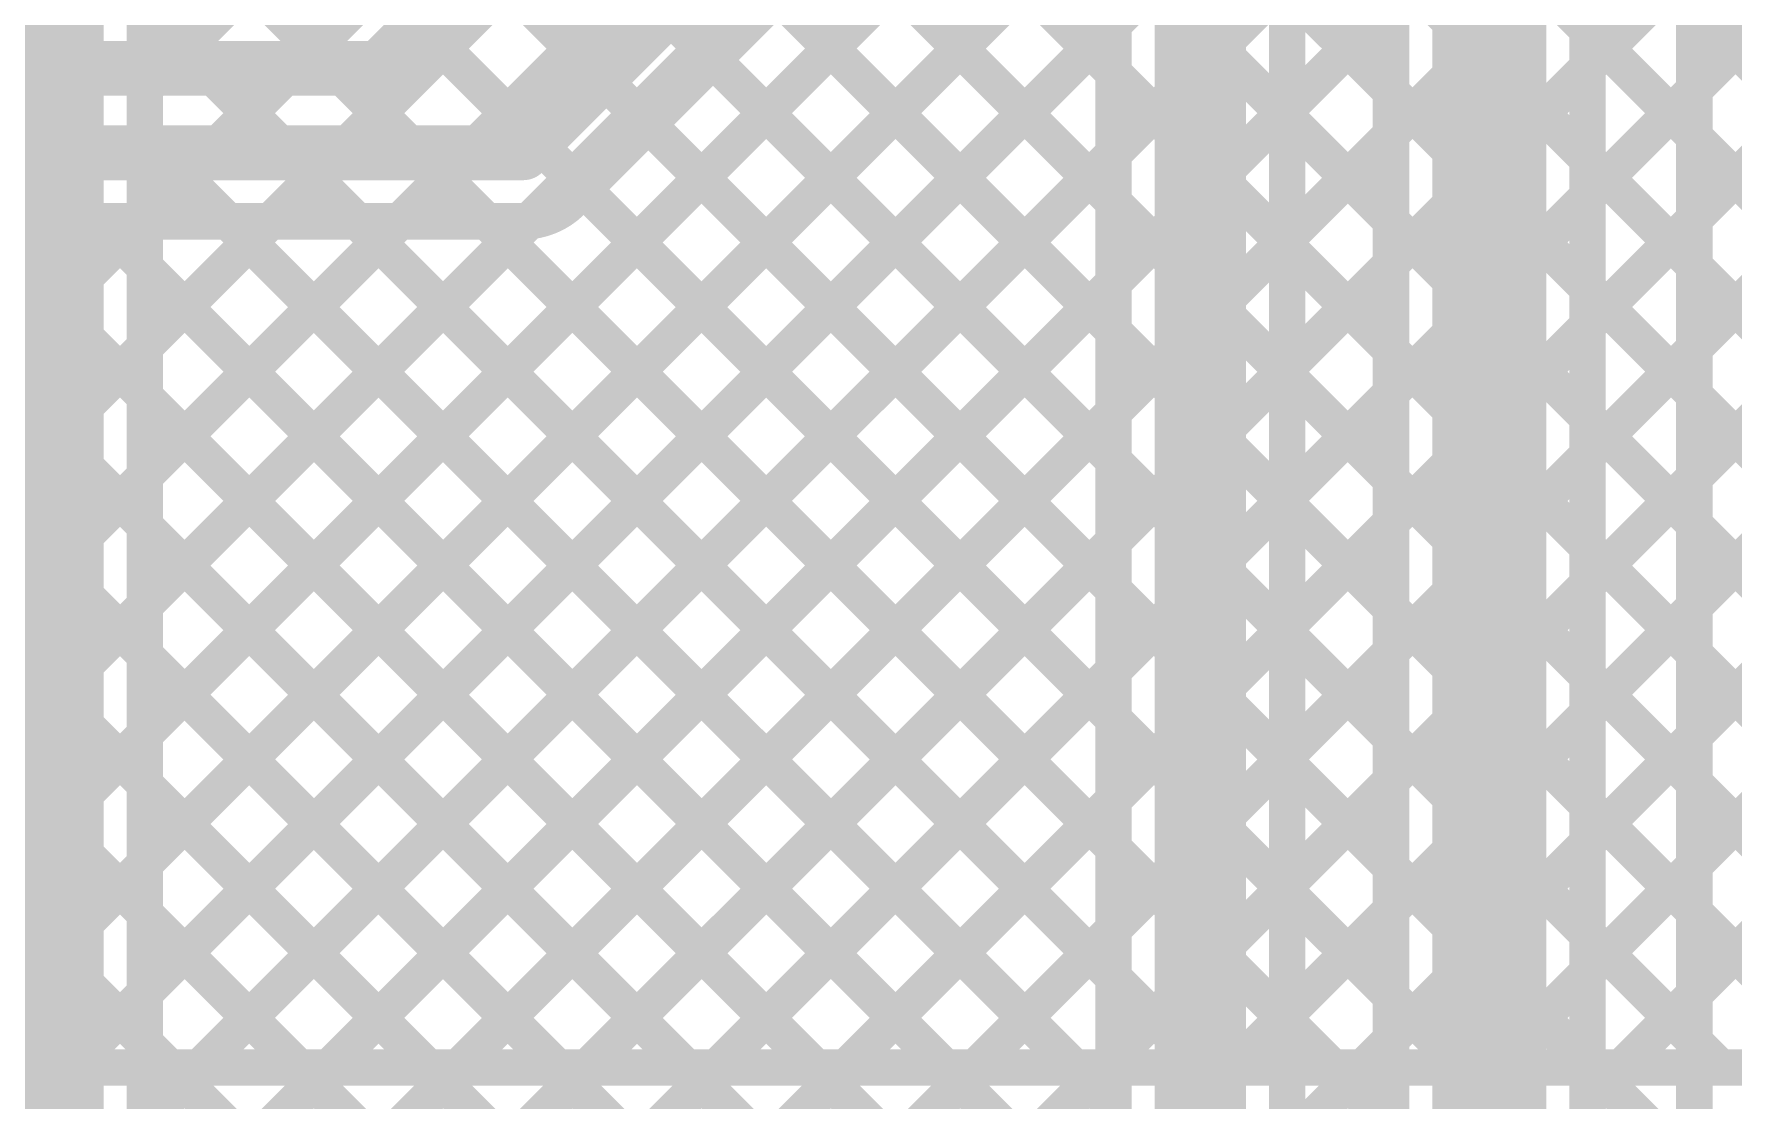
# Model space of a CAD drawing. Header units: millimetres. Extents: x -0.08 to 7.12, y -0.08 to 3.98.
# Drawn here: x 4.2771 to 4.649, y 2.4042 to 2.6375 of the extents above; entities that cross this region are included whole.
import ezdxf

# ---------------------------------------------------------------- set-up
doc = ezdxf.new("R2010")
doc.units = ezdxf.units.MM
doc.header["$MEASUREMENT"] = 0
doc.layers.add('BottomLayer', color=5, linetype='Continuous')
doc.layers.add('TopLayer', color=1, linetype='Continuous')

msp = doc.modelspace()

# ---------------------------------------------------------------- linework, layer by layer
at = {"layer": 'BottomLayer'}
for points, const_width in [([(4.22854, 2.41132), (4.82842, 3.0112)], 0.008), ([(4.25682, 2.41132), (4.8567, 3.0112)], 0.008), ([(4.28511, 2.41132), (4.88499, 3.0112)], 0.008), ([(4.31339, 2.41132), (4.91327, 3.0112)], 0.008), ([(4.34168, 2.41132), (4.94156, 3.0112)], 0.008), ([(4.36996, 2.41132), (4.96984, 3.0112)], 0.008), ([(4.39825, 2.41132), (4.99812, 3.0112)], 0.008), ([(4.42653, 2.41132), (5.02641, 3.0112)], 0.008), ([(4.45481, 2.41132), (5.05469, 3.0112)], 0.008), ([(4.4831, 2.41132), (5.08298, 3.0112)], 0.008), ([(4.51138, 2.41132), (5.11126, 3.0112)], 0.008), ([(4.53967, 2.41132), (5.13955, 3.0112)], 0.008), ([(4.56795, 2.41132), (5.16783, 3.0112)], 0.008), ([(4.59624, 2.41132), (5.19611, 3.0112)], 0.008), ([(4.62452, 2.41132), (5.2244, 3.0112)], 0.008), ([(4.65281, 2.41132), (5.25268, 3.0112)], 0.008), ([(4.35269, 2.63), (4.58439, 2.86171)], 0.012), ([(4.38419, 2.61151), (4.63439, 2.86171)], 0.012), ([(4.3948, 2.60091), (4.6348, 2.8409)], 0.008), ([(4.53886, 2.74497), (4.87251, 2.41132)], 0.008), ([(4.52472, 2.73082), (4.84423, 2.41132)], 0.008), ([(4.51058, 2.71668), (4.81594, 2.41132)], 0.008), ([(4.49644, 2.70254), (4.78766, 2.41132)], 0.008), ([(4.4823, 2.6884), (4.75937, 2.41132)], 0.008), ([(4.46815, 2.67426), (4.73109, 2.41132)], 0.008), ([(4.45401, 2.66011), (4.70281, 2.41132)], 0.008), ([(4.43987, 2.64597), (4.67452, 2.41132)], 0.008), ([(1.24754, 2.63), (4.35269, 2.63)], 0.012), ([(4.42573, 2.63183), (4.64624, 2.41132)], 0.008), ([(4.41158, 2.61769), (4.61795, 2.41132)], 0.008), ([(1.25451, 2.61151), (4.38419, 2.61151)], 0.012), ([(4.39744, 2.60354), (4.58967, 2.41132)], 0.008), ([(1.26072, 2.59651), (4.38419, 2.59651)], 0.008), ([(4.09335, 2.59651), (4.27854, 2.41132)], 0.008), ([(4.1154, 2.41132), (4.30059, 2.59651)], 0.008), ([(4.12164, 2.59651), (4.30683, 2.41132)], 0.008), ([(4.14369, 2.41132), (4.32887, 2.59651)], 0.008), ([(4.14992, 2.59651), (4.33511, 2.41132)], 0.008), ([(4.17197, 2.41132), (4.35716, 2.59651)], 0.008), ([(4.17821, 2.59651), (4.36339, 2.41132)], 0.008), ([(4.20026, 2.41132), (4.3855, 2.59656)], 0.008), ([(4.20649, 2.59651), (4.39168, 2.41132)], 0.008), ([(4.23478, 2.59651), (4.41996, 2.41132)], 0.008), ([(4.26306, 2.59651), (4.44825, 2.41132)], 0.008), ([(4.29134, 2.59651), (4.47653, 2.41132)], 0.008), ([(4.31963, 2.59651), (4.50482, 2.41132)], 0.008), ([(4.34791, 2.59651), (4.5331, 2.41132)], 0.008), ([(4.3762, 2.59651), (4.56138, 2.41132)], 0.008), ([(3.45956, 2.41132), (4.59563, 2.41132)], 0.008), ([(4.59563, 2.41132), (5.3313, 2.41132)], 0.008)]:
    msp.add_lwpolyline(points, dxfattribs=dict(at, const_width=const_width))
for points, const_width in [([(4.34969, 2.63, 1), (4.35569, 2.63, 1)], 0.006), ([(4.34969, 2.63, 1), (4.35569, 2.63, 1)], 0.006), ([(4.42373, 2.63183, 1), (4.42773, 2.63183, 1)], 0.004), ([(4.40958, 2.61769, 1), (4.41359, 2.61769, 1)], 0.004), ([(4.38119, 2.61151, 1), (4.38719, 2.61151, 1)], 0.006), ([(4.38119, 2.61151, 1), (4.38719, 2.61151, 1)], 0.006), ([(4.39544, 2.60354, 1), (4.39944, 2.60354, 1)], 0.004), ([(4.39279, 2.60089, 1), (4.39679, 2.60089, 1)], 0.004), ([(4.3928, 2.60091, 1), (4.3968, 2.60091, 1)], 0.004), ([(4.3928, 2.6009, 1), (4.3968, 2.6009, 1)], 0.004), ([(4.28934, 2.59651, 1), (4.29334, 2.59651, 1)], 0.004), ([(4.29859, 2.59651, 1), (4.30259, 2.59651, 1)], 0.004), ([(4.31763, 2.59651, 1), (4.32163, 2.59651, 1)], 0.004), ([(4.32687, 2.59651, 1), (4.33087, 2.59651, 1)], 0.004), ([(4.34591, 2.59651, 1), (4.34991, 2.59651, 1)], 0.004), ([(4.35516, 2.59651, 1), (4.35916, 2.59651, 1)], 0.004), ([(4.3742, 2.59651, 1), (4.3782, 2.59651, 1)], 0.004), ([(4.38219, 2.59651, 1), (4.38619, 2.59651, 1)], 0.004), ([(4.38219, 2.59651, 1), (4.38619, 2.59651, 1)], 0.004), ([(4.38219, 2.59651, 1), (4.38619, 2.59651, 1)], 0.004), ([(4.3835, 2.59656, 1), (4.3875, 2.59656, 1)], 0.004), ([(4.27654, 2.41132, 1), (4.28054, 2.41132, 1)], 0.004), ([(4.28311, 2.41132, 1), (4.28711, 2.41132, 1)], 0.004), ([(4.30483, 2.41132, 1), (4.30883, 2.41132, 1)], 0.004), ([(4.31139, 2.41132, 1), (4.31539, 2.41132, 1)], 0.004), ([(4.33311, 2.41132, 1), (4.33711, 2.41132, 1)], 0.004), ([(4.33968, 2.41132, 1), (4.34368, 2.41132, 1)], 0.004), ([(4.36139, 2.41132, 1), (4.36539, 2.41132, 1)], 0.004), ([(4.36796, 2.41132, 1), (4.37196, 2.41132, 1)], 0.004), ([(4.38968, 2.41132, 1), (4.39368, 2.41132, 1)], 0.004), ([(4.39625, 2.41132, 1), (4.40025, 2.41132, 1)], 0.004), ([(4.41796, 2.41132, 1), (4.42196, 2.41132, 1)], 0.004), ([(4.42453, 2.41132, 1), (4.42853, 2.41132, 1)], 0.004), ([(4.44625, 2.41132, 1), (4.45025, 2.41132, 1)], 0.004), ([(4.45282, 2.41132, 1), (4.45681, 2.41132, 1)], 0.004), ([(4.47453, 2.41132, 1), (4.47853, 2.41132, 1)], 0.004), ([(4.4811, 2.41132, 1), (4.4851, 2.41132, 1)], 0.004), ([(4.50282, 2.41132, 1), (4.50682, 2.41132, 1)], 0.004), ([(4.50938, 2.41132, 1), (4.51338, 2.41132, 1)], 0.004), ([(4.5311, 2.41132, 1), (4.5351, 2.41132, 1)], 0.004), ([(4.53767, 2.41132, 1), (4.54167, 2.41132, 1)], 0.004), ([(4.55938, 2.41132, 1), (4.56338, 2.41132, 1)], 0.004), ([(4.56595, 2.41132, 1), (4.56995, 2.41132, 1)], 0.004), ([(4.58767, 2.41132, 1), (4.59167, 2.41132, 1)], 0.004), ([(4.59363, 2.41132, 1), (4.59763, 2.41132, 1)], 0.004), ([(4.59363, 2.41132, 1), (4.59763, 2.41132, 1)], 0.004), ([(4.59424, 2.41132, 1), (4.59824, 2.41132, 1)], 0.004), ([(4.61595, 2.41132, 1), (4.61995, 2.41132, 1)], 0.004), ([(4.62252, 2.41132, 1), (4.62652, 2.41132, 1)], 0.004), ([(4.64424, 2.41132, 1), (4.64824, 2.41132, 1)], 0.004), ([(4.65081, 2.41132, 1), (4.65481, 2.41132, 1)], 0.004)]:
    msp.add_lwpolyline(points, format="xyb", close=True, dxfattribs=dict(at, const_width=const_width))
at = {"layer": 'BottomLayer', "const_width": 0.008}
for points in [[(4.3948, 2.6009, -0.198912), (4.38419, 2.59651)], [(4.39479, 2.60089, -0.198764), (4.38419, 2.59651)]]:
    msp.add_lwpolyline(points, format="xyb", dxfattribs=at)
at = {"layer": 'TopLayer'}
for points, const_width in [([(4.28239, 2.2762), (4.28239, 2.91051)], 0.02), ([(4.53239, 2.16261), (4.53239, 2.91051)], 0.02), ([(4.30139, 2.2762), (4.30139, 2.87198)], 0.008), ([(4.51339, 2.16261), (4.51339, 2.87198)], 0.008), ([(4.55139, 2.17048), (4.55139, 2.87198)], 0.008), ([(4.30139, 2.84102), (4.51339, 2.62902)], 0.008), ([(4.30139, 2.62559), (4.51339, 2.83759)], 0.008), ([(4.30139, 2.81273), (4.51339, 2.60073)], 0.008), ([(4.30139, 2.59731), (4.51339, 2.80931)], 0.008), ([(4.30139, 2.78445), (4.51339, 2.57245)], 0.008), ([(4.30139, 2.56902), (4.51339, 2.78102)], 0.008), ([(4.30139, 2.75616), (4.51339, 2.54416)], 0.008), ([(4.30139, 2.54074), (4.51339, 2.75274)], 0.008), ([(4.30139, 2.72788), (4.51339, 2.51588)], 0.008), ([(4.59563, 2.38982), (4.59563, 2.71863)], 0.025), ([(4.30139, 2.51246), (4.51339, 2.72446)], 0.008), ([(4.57413, 2.38982), (4.57413, 2.71863)], 0.008), ([(4.61713, 2.38982), (4.61713, 2.70972)], 0.008), ([(4.30139, 2.69959), (4.51339, 2.48759)], 0.008), ([(4.30139, 2.48417), (4.51339, 2.69617)], 0.008), ([(4.6405, 2.11181), (4.6405, 2.681)], 0.008), ([(4.30139, 2.67131), (4.51339, 2.45931)], 0.008), ([(4.30139, 2.45589), (4.51339, 2.66789)], 0.008), ([(4.61713, 2.6302), (4.6405, 2.65357)], 0.008), ([(4.55139, 2.64758), (4.57413, 2.62485)], 0.008), ([(4.55139, 2.62103), (4.57413, 2.64377)], 0.008), ([(4.30139, 2.64303), (4.51339, 2.43103)], 0.008), ([(4.30139, 2.4276), (4.51339, 2.6396)], 0.008), ([(4.61713, 2.63842), (4.6405, 2.61505)], 0.008), ([(4.61713, 2.60192), (4.6405, 2.62529)], 0.008), ([(4.55139, 2.6193), (4.57413, 2.59656)], 0.008), ([(4.30139, 2.61474), (4.51339, 2.40274)], 0.008), ([(4.55139, 2.59275), (4.57413, 2.61549)], 0.008), ([(4.30139, 2.39932), (4.51339, 2.61132)], 0.008), ([(4.61713, 2.61013), (4.6405, 2.58676)], 0.008), ([(4.61713, 2.57363), (4.6405, 2.597)], 0.008), ([(4.55139, 2.59102), (4.57413, 2.56828)], 0.008), ([(4.30139, 2.58646), (4.51339, 2.37446)], 0.008), ([(4.55139, 2.56447), (4.57413, 2.5872)], 0.008), ([(4.30139, 2.37103), (4.51339, 2.58303)], 0.008), ([(4.61713, 2.58185), (4.6405, 2.55848)], 0.008), ([(4.61713, 2.54535), (4.6405, 2.56872)], 0.008), ([(4.55139, 2.56273), (4.57413, 2.53999)], 0.008), ([(4.30139, 2.55817), (4.51339, 2.34617)], 0.008), ([(4.55139, 2.53618), (4.57413, 2.55892)], 0.008), ([(4.30139, 2.34275), (4.51339, 2.55475)], 0.008), ([(4.61713, 2.55356), (4.6405, 2.53019)], 0.008), ([(4.61713, 2.51707), (4.6405, 2.54044)], 0.008), ([(4.55139, 2.53445), (4.57413, 2.51171)], 0.008), ([(4.30139, 2.52989), (4.51339, 2.31789)], 0.008), ([(4.55139, 2.5079), (4.57413, 2.53063)], 0.008), ([(4.30139, 2.31447), (4.51339, 2.52647)], 0.008), ([(4.61713, 2.52528), (4.6405, 2.50191)], 0.008), ([(4.61713, 2.48878), (4.6405, 2.51215)], 0.008), ([(4.55139, 2.50616), (4.57413, 2.48343)], 0.008), ([(4.55139, 2.47961), (4.57413, 2.50235)], 0.008), ([(4.30139, 2.5016), (4.51339, 2.2896)], 0.008), ([(4.30139, 2.28618), (4.51339, 2.49818)], 0.008), ([(4.61713, 2.49699), (4.6405, 2.47362)], 0.008), ([(4.61713, 2.4605), (4.6405, 2.48387)], 0.008), ([(4.55139, 2.47788), (4.57413, 2.45514)], 0.008), ([(4.30139, 2.47332), (4.51339, 2.26132)], 0.008), ([(4.55139, 2.45133), (4.57413, 2.47407)], 0.008), ([(4.29167, 2.24817), (4.51339, 2.4699)], 0.008), ([(4.61713, 2.46871), (4.6405, 2.44534)], 0.008), ([(4.61713, 2.43221), (4.6405, 2.45558)], 0.008), ([(4.55139, 2.44959), (4.57413, 2.42686)], 0.008), ([(4.30139, 2.44503), (4.51339, 2.23304)], 0.008), ([(4.55139, 2.42304), (4.57413, 2.44578)], 0.008), ([(4.31995, 2.24817), (4.51339, 2.44161)], 0.008), ([(4.61713, 2.44043), (4.6405, 2.41706)], 0.008), ([(4.61713, 2.40393), (4.6405, 2.4273)], 0.008), ([(4.55139, 2.42131), (4.57413, 2.39857)], 0.008), ([(4.30139, 2.41675), (4.51339, 2.20475)], 0.008), ([(4.55139, 2.39476), (4.57413, 2.4175)], 0.008), ([(4.3444, 2.24433), (4.51339, 2.41333)], 0.008), ([(4.61713, 2.41214), (4.6405, 2.38877)], 0.008)]:
    msp.add_lwpolyline(points, dxfattribs=dict(at, const_width=const_width))
at = {"layer": 'TopLayer', "const_width": 0.004}
for points in [[(4.51139, 2.6396, 1), (4.51539, 2.6396, 1)], [(4.61513, 2.63842, 1), (4.61913, 2.63842, 1)], [(4.51139, 2.62902, 1), (4.51539, 2.62902, 1)], [(4.61513, 2.6302, 1), (4.61913, 2.6302, 1)], [(4.29939, 2.62559, 1), (4.30339, 2.62559, 1)], [(4.57213, 2.62485, 1), (4.57613, 2.62485, 1)], [(4.6385, 2.62529, 1), (4.6425, 2.62529, 1)], [(4.54939, 2.62103, 1), (4.55339, 2.62103, 1)], [(4.54939, 2.6193, 1), (4.55339, 2.6193, 1)], [(4.29939, 2.61474, 1), (4.30339, 2.61474, 1)], [(4.57213, 2.61549, 1), (4.57613, 2.61549, 1)], [(4.6385, 2.61505, 1), (4.6425, 2.61505, 1)], [(4.51139, 2.61132, 1), (4.51539, 2.61132, 1)], [(4.61513, 2.61013, 1), (4.61913, 2.61013, 1)], [(4.51139, 2.60073, 1), (4.51539, 2.60073, 1)], [(4.61513, 2.60192, 1), (4.61913, 2.60192, 1)], [(4.29939, 2.59731, 1), (4.30339, 2.59731, 1)], [(4.57213, 2.59656, 1), (4.57613, 2.59656, 1)], [(4.6385, 2.597, 1), (4.6425, 2.597, 1)], [(4.54939, 2.59275, 1), (4.55339, 2.59275, 1)], [(4.54939, 2.59102, 1), (4.55339, 2.59102, 1)], [(4.29939, 2.58646, 1), (4.30339, 2.58646, 1)], [(4.57213, 2.5872, 1), (4.57613, 2.5872, 1)], [(4.6385, 2.58676, 1), (4.6425, 2.58676, 1)], [(4.51139, 2.58303, 1), (4.51539, 2.58303, 1)], [(4.61513, 2.58185, 1), (4.61913, 2.58185, 1)], [(4.61513, 2.57363, 1), (4.61913, 2.57363, 1)], [(4.51139, 2.57245, 1), (4.51539, 2.57245, 1)], [(4.29939, 2.56902, 1), (4.30339, 2.56902, 1)], [(4.57213, 2.56828, 1), (4.57613, 2.56828, 1)], [(4.6385, 2.56872, 1), (4.6425, 2.56872, 1)], [(4.54939, 2.56447, 1), (4.55339, 2.56447, 1)], [(4.54939, 2.56273, 1), (4.55339, 2.56273, 1)], [(4.29939, 2.55817, 1), (4.30339, 2.55817, 1)], [(4.57213, 2.55892, 1), (4.57613, 2.55892, 1)], [(4.6385, 2.55848, 1), (4.6425, 2.55848, 1)], [(4.51139, 2.55475, 1), (4.51539, 2.55475, 1)], [(4.61513, 2.55356, 1), (4.61913, 2.55356, 1)], [(4.51139, 2.54416, 1), (4.51539, 2.54416, 1)], [(4.61513, 2.54535, 1), (4.61913, 2.54535, 1)], [(4.29939, 2.54074, 1), (4.30339, 2.54074, 1)], [(4.57213, 2.53999, 1), (4.57613, 2.53999, 1)], [(4.6385, 2.54044, 1), (4.6425, 2.54044, 1)], [(4.54939, 2.53618, 1), (4.55339, 2.53618, 1)], [(4.54939, 2.53445, 1), (4.55339, 2.53445, 1)], [(4.29939, 2.52989, 1), (4.30339, 2.52989, 1)], [(4.57213, 2.53063, 1), (4.57613, 2.53063, 1)], [(4.6385, 2.53019, 1), (4.6425, 2.53019, 1)], [(4.51139, 2.52647, 1), (4.51539, 2.52647, 1)], [(4.61513, 2.52528, 1), (4.61913, 2.52528, 1)], [(4.61513, 2.51707, 1), (4.61913, 2.51707, 1)], [(4.51139, 2.51588, 1), (4.51539, 2.51588, 1)], [(4.29939, 2.51246, 1), (4.30339, 2.51246, 1)], [(4.57213, 2.51171, 1), (4.57613, 2.51171, 1)], [(4.6385, 2.51215, 1), (4.6425, 2.51215, 1)], [(4.54939, 2.5079, 1), (4.55339, 2.5079, 1)], [(4.54939, 2.50616, 1), (4.55339, 2.50616, 1)], [(4.57213, 2.50235, 1), (4.57613, 2.50235, 1)], [(4.29939, 2.5016, 1), (4.30339, 2.5016, 1)], [(4.6385, 2.50191, 1), (4.6425, 2.50191, 1)], [(4.51139, 2.49818, 1), (4.51539, 2.49818, 1)], [(4.61513, 2.49699, 1), (4.61913, 2.49699, 1)], [(4.51139, 2.48759, 1), (4.51539, 2.48759, 1)], [(4.61513, 2.48878, 1), (4.61913, 2.48878, 1)], [(4.29939, 2.48417, 1), (4.30339, 2.48417, 1)], [(4.6385, 2.48387, 1), (4.6425, 2.48387, 1)], [(4.57213, 2.48343, 1), (4.57613, 2.48343, 1)], [(4.54939, 2.47961, 1), (4.55339, 2.47961, 1)], [(4.54939, 2.47788, 1), (4.55339, 2.47788, 1)], [(4.29939, 2.47332, 1), (4.30339, 2.47332, 1)], [(4.57213, 2.47407, 1), (4.57613, 2.47407, 1)], [(4.6385, 2.47362, 1), (4.6425, 2.47362, 1)], [(4.51139, 2.4699, 1), (4.51539, 2.4699, 1)], [(4.61513, 2.46871, 1), (4.61913, 2.46871, 1)], [(4.51139, 2.45931, 1), (4.51539, 2.45931, 1)], [(4.61513, 2.4605, 1), (4.61913, 2.4605, 1)], [(4.29939, 2.45589, 1), (4.30339, 2.45589, 1)], [(4.57213, 2.45514, 1), (4.57613, 2.45514, 1)], [(4.6385, 2.45558, 1), (4.6425, 2.45558, 1)], [(4.54939, 2.45133, 1), (4.55339, 2.45133, 1)], [(4.54939, 2.44959, 1), (4.55339, 2.44959, 1)], [(4.29939, 2.44503, 1), (4.30339, 2.44503, 1)], [(4.57213, 2.44578, 1), (4.57613, 2.44578, 1)], [(4.6385, 2.44534, 1), (4.6425, 2.44534, 1)], [(4.51139, 2.44161, 1), (4.51539, 2.44161, 1)], [(4.61513, 2.44043, 1), (4.61913, 2.44043, 1)], [(4.61513, 2.43221, 1), (4.61913, 2.43221, 1)], [(4.51139, 2.43103, 1), (4.51539, 2.43103, 1)], [(4.29939, 2.4276, 1), (4.30339, 2.4276, 1)], [(4.57213, 2.42686, 1), (4.57613, 2.42686, 1)], [(4.6385, 2.4273, 1), (4.6425, 2.4273, 1)], [(4.54939, 2.42304, 1), (4.55339, 2.42304, 1)], [(4.54939, 2.42131, 1), (4.55339, 2.42131, 1)], [(4.29939, 2.41675, 1), (4.30339, 2.41675, 1)], [(4.57213, 2.4175, 1), (4.57613, 2.4175, 1)], [(4.6385, 2.41706, 1), (4.6425, 2.41706, 1)], [(4.51139, 2.41333, 1), (4.51539, 2.41333, 1)], [(4.61513, 2.41214, 1), (4.61913, 2.41214, 1)], [(4.51139, 2.40274, 1), (4.51539, 2.40274, 1)], [(4.61513, 2.40393, 1), (4.61913, 2.40393, 1)]]:
    msp.add_lwpolyline(points, format="xyb", close=True, dxfattribs=at)

doc.saveas('drawing.dxf')
